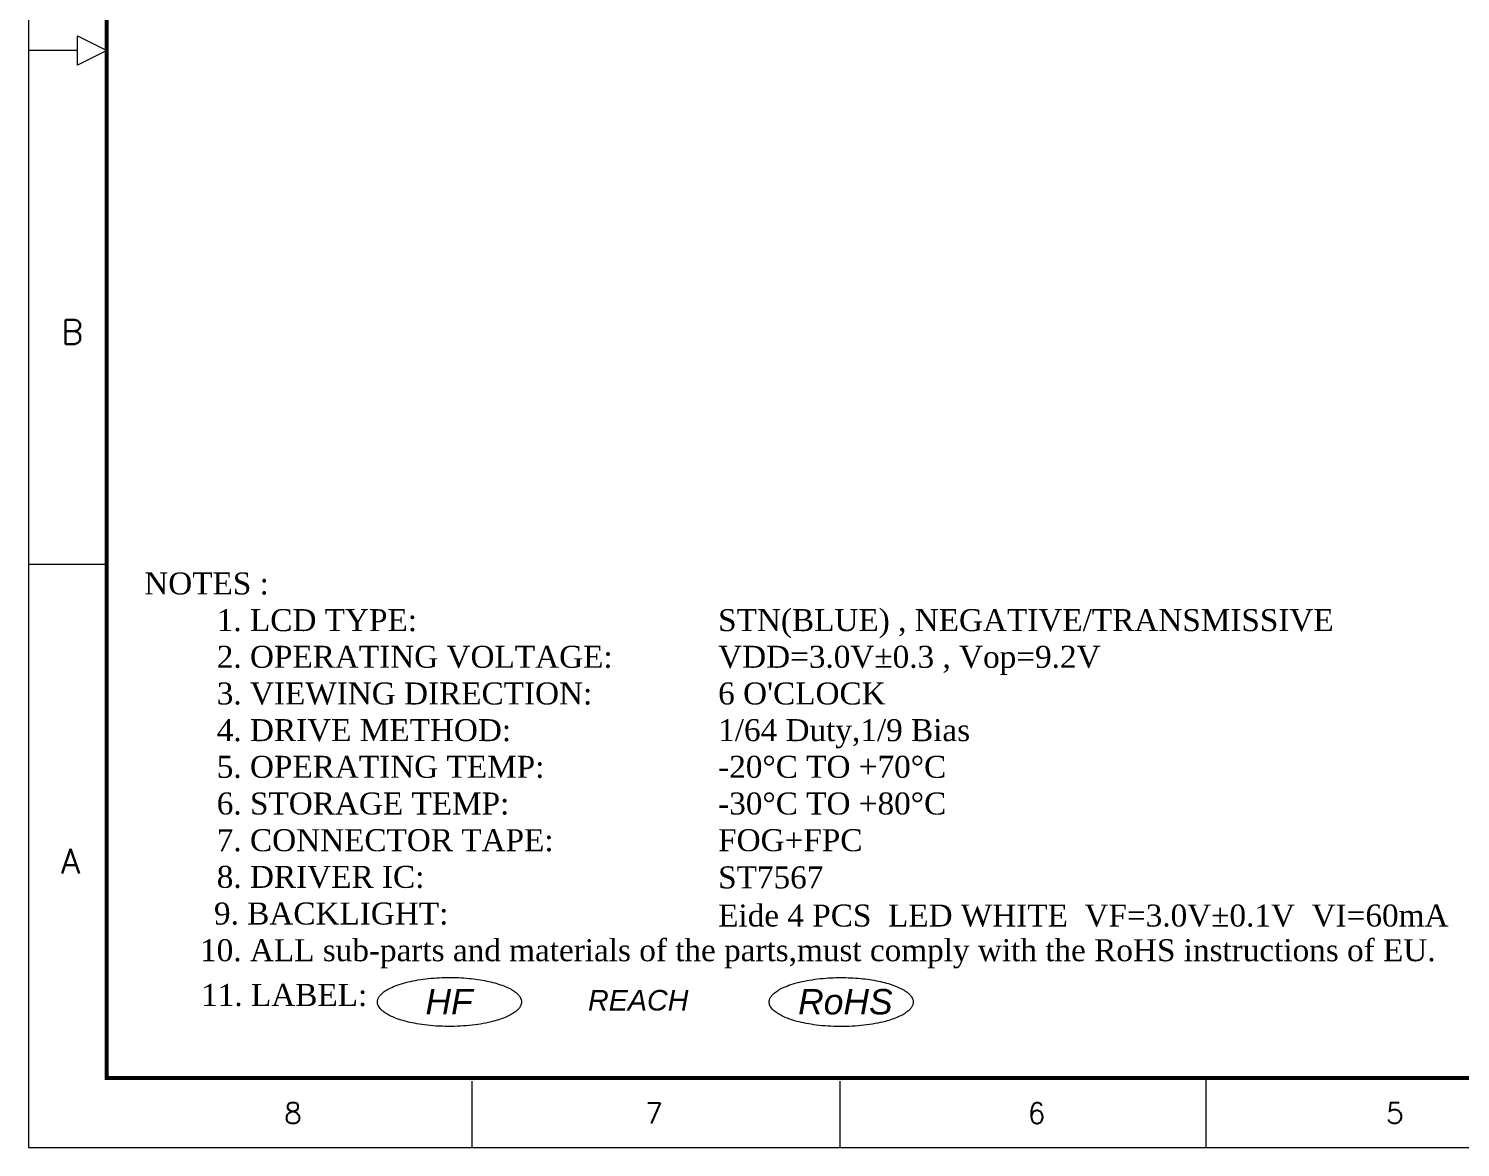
# Model space of a CAD drawing. Header units: millimetres. Extents: x 2909 to 3301, y 744 to 1021.
# Drawn here: x 2908.8 to 3089.9, y 744.1 to 885.5 of the extents above; entities that cross this region are included whole.
import ezdxf

# ---------------------------------------------------------------- set-up
doc = ezdxf.new("R2010")
doc.units = ezdxf.units.MM
doc.layers.add('', color=7, linetype='Continuous')
doc.layers.add('D', color=4, linetype='Continuous')
doc.styles.add('ROMANS', font='romans.shx', dxfattribs={"width": 0.9})
doc.styles.get("Standard").update_dxf_attribs({"font": 'times.ttf'})

msp = doc.modelspace()

# ---------------------------------------------------------------- linework, layer by layer
at = {"color": 0, "linetype": 'ByBlock', "lineweight": 0}
for points in [[(2952.945, 762.451), (2952.945, 762.374), (2952.954, 762.297), (2952.99, 762.141), (2953.017, 762.064), (2953.089, 761.908), (2953.134, 761.83), (2953.243, 761.674), (2953.307, 761.596), (2953.453, 761.442), (2953.536, 761.365), (2953.768, 761.173), (2953.93, 761.059), (2954.295, 760.838), (2954.498, 760.73), (2954.941, 760.525), (2955.181, 760.427), (2955.757, 760.218), (2956.102, 760.111), (2956.836, 759.915), (2957.225, 759.827), (2958.038, 759.672), (2958.461, 759.605), (2959.377, 759.488), (2959.872, 759.441), (2960.878, 759.376), (2961.389, 759.359), (2962.413, 759.353), (2962.926, 759.364), (2963.938, 759.418), (2964.437, 759.459), (2965.409, 759.57), (2965.881, 759.639), (2966.786, 759.804), (2967.217, 759.9), (2967.93, 760.089), (2968.221, 760.177), (2968.77, 760.365), (2969.027, 760.464), (2969.501, 760.674), (2969.718, 760.784), (2970.109, 761.011), (2970.284, 761.129), (2970.562, 761.35), (2970.672, 761.453), (2970.86, 761.66), (2970.937, 761.764), (2971.059, 761.973), (2971.103, 762.077), (2971.15, 762.253), (2971.161, 762.325), (2971.168, 762.453), (2971.166, 762.51), (2971.149, 762.66), (2971.126, 762.754), (2971.052, 762.943), (2971.001, 763.037), (2970.873, 763.226), (2970.795, 763.32), (2970.612, 763.507), (2970.507, 763.599), (2970.27, 763.781), (2970.139, 763.87), (2969.791, 764.08), (2969.562, 764.199), (2969.059, 764.426), (2968.784, 764.534), (2968.194, 764.735), (2967.878, 764.829), (2967.213, 765.002), (2966.864, 765.08), (2966.136, 765.22), (2965.759, 765.281), (2964.983, 765.385), (2964.585, 765.428), (2963.775, 765.495), (2963.363, 765.519), (2962.534, 765.547), (2962.117, 765.551), (2961.285, 765.54), (2960.87, 765.524), (2959.985, 765.47), (2959.517, 765.428), (2958.607, 765.319), (2958.164, 765.252), (2957.314, 765.095), (2956.908, 765.005), (2956.141, 764.804), (2955.781, 764.693), (2955.117, 764.454), (2954.813, 764.325), (2954.32, 764.079), (2954.12, 763.965), (2953.765, 763.729), (2953.611, 763.607), (2953.378, 763.387), (2953.29, 763.29), (2953.145, 763.093), (2953.087, 762.995), (2953, 762.799), (2952.971, 762.701), (2952.949, 762.552), (2952.945, 762.502), (2952.945, 762.451)], [(3002.488, 762.435), (3002.488, 762.358), (3002.497, 762.28), (3002.532, 762.125), (3002.559, 762.047), (3002.631, 761.891), (3002.676, 761.813), (3002.785, 761.658), (3002.849, 761.58), (3002.996, 761.426), (3003.078, 761.349), (3003.31, 761.157), (3003.473, 761.043), (3003.838, 760.821), (3004.04, 760.714), (3004.483, 760.509), (3004.723, 760.41), (3005.299, 760.202), (3005.644, 760.094), (3006.379, 759.899), (3006.768, 759.811), (3007.58, 759.656), (3008.003, 759.589), (3008.919, 759.472), (3009.415, 759.425), (3010.421, 759.36), (3010.932, 759.342), (3011.955, 759.336), (3012.468, 759.348), (3013.48, 759.401), (3013.979, 759.443), (3014.951, 759.554), (3015.424, 759.623), (3016.328, 759.788), (3016.76, 759.884), (3017.472, 760.073), (3017.764, 760.161), (3018.312, 760.348), (3018.569, 760.448), (3019.043, 760.658), (3019.26, 760.768), (3019.652, 760.995), (3019.826, 761.113), (3020.104, 761.334), (3020.215, 761.436), (3020.403, 761.643), (3020.48, 761.748), (3020.601, 761.957), (3020.645, 762.061), (3020.692, 762.237), (3020.703, 762.309), (3020.71, 762.437), (3020.709, 762.493), (3020.692, 762.644), (3020.668, 762.738), (3020.594, 762.926), (3020.543, 763.021), (3020.415, 763.21), (3020.337, 763.304), (3020.154, 763.491), (3020.049, 763.583), (3019.813, 763.764), (3019.682, 763.854), (3019.334, 764.064), (3019.105, 764.183), (3018.601, 764.41), (3018.326, 764.518), (3017.736, 764.719), (3017.421, 764.813), (3016.756, 764.986), (3016.406, 765.064), (3015.679, 765.204), (3015.301, 765.265), (3014.525, 765.369), (3014.127, 765.412), (3013.317, 765.479), (3012.905, 765.503), (3012.077, 765.531), (3011.659, 765.535), (3010.827, 765.524), (3010.412, 765.508), (3009.528, 765.454), (3009.06, 765.412), (3008.149, 765.303), (3007.706, 765.236), (3006.857, 765.079), (3006.45, 764.989), (3005.684, 764.788), (3005.324, 764.677), (3004.659, 764.438), (3004.355, 764.309), (3003.862, 764.063), (3003.662, 763.948), (3003.308, 763.712), (3003.153, 763.591), (3002.92, 763.371), (3002.833, 763.273), (3002.687, 763.077), (3002.629, 762.979), (3002.542, 762.782), (3002.514, 762.684), (3002.491, 762.536), (3002.488, 762.486), (3002.488, 762.435)]]:
    msp.add_open_spline(points, degree=3, knots=[0, 0, 0, 0, 0.0793064, 0.0793064, 0.1586128, 0.1586128, 0.2379192, 0.2379192, 0.3172256, 0.3172256, 0.396532, 0.396532, 0.5186933, 0.5186933, 0.6408547, 0.6408547, 0.763016, 0.763016, 0.9149981, 0.9149981, 1.0669803, 1.0669803, 1.2189624, 1.2189624, 1.386447, 1.386447, 1.5539315, 1.5539315, 1.7214161, 1.7214161, 1.8889007, 1.8889007, 2.0563853, 2.0563853, 2.2238698, 2.2238698, 2.3506341, 2.3506341, 2.4773984, 2.4773984, 2.6041626, 2.6041626, 2.7309269, 2.7309269, 2.8371054, 2.8371054, 2.9432839, 2.9432839, 3.0494625, 3.0494625, 3.1228953, 3.1228953, 3.180646, 3.180646, 3.2767376, 3.2767376, 3.3728293, 3.3728293, 3.4689209, 3.4689209, 3.5650125, 3.5650125, 3.6611042, 3.6611042, 3.797354, 3.797354, 3.9336038, 3.9336038, 4.0698537, 4.0698537, 4.2061035, 4.2061035, 4.3423533, 4.3423533, 4.4786032, 4.4786032, 4.614853, 4.614853, 4.7511029, 4.7511029, 4.8873527, 4.8873527, 5.0450937, 5.0450937, 5.2028347, 5.2028347, 5.3605757, 5.3605757, 5.5183167, 5.5183167, 5.6760578, 5.6760578, 5.8038337, 5.8038337, 5.9316097, 5.9316097, 6.0315835, 6.0315835, 6.1315573, 6.1315573, 6.2315311, 6.2315311, 6.2831853, 6.2831853, 6.2831853, 6.2831853], dxfattribs=at)
at = {"layer": 'D', "color": 0, "linetype": 'ByBlock', "lineweight": 0}
for p, q in [((2908.834, 1021.389), (2908.834, 744.07)), ((2915.006, 880.861), (2915.006, 884.564)), ((2915.006, 880.861), (2915.006, 884.564)), ((2915.006, 884.564), (2918.709, 882.713)), ((2915.006, 884.564), (2918.709, 882.713)), ((2915.006, 882.713), (2908.834, 882.713)), ((2918.709, 882.713), (2915.006, 880.861)), ((2918.709, 882.713), (2915.006, 880.861)), ((2908.834, 817.789), (2918.709, 817.789)), ((2964.927, 744.07), (2964.927, 752.457)), ((3011.48, 744.07), (3011.48, 752.457)), ((3057.763, 744.07), (3057.763, 752.838)), ((2908.834, 744.07), (3301.031, 744.07))]:
    msp.add_line(p, q, dxfattribs=at)
at = {"layer": 'D', "color": 0, "linetype": 'ByBlock', "lineweight": 0, "const_width": 0.515}
for points in [[(3289.304, 1012.621), (2918.709, 1012.621), (2918.709, 752.838), (3289.304, 752.838), (3289.304, 1012.621)], [(3114.68, 752.838), (3046.237, 752.838)]]:
    msp.add_lwpolyline(points, dxfattribs=at)

# ---------------------------------------------------------------- texts
at = {"layer": '', "color": 0, "linetype": 'ByBlock', "lineweight": 0, "attachment_point": 1}
for s, insert, char_height, width in [('{\\fTimes New Roman|b0|i0|c0|p18;NOTES :}', (2923.456, 816.745), 2.78177, 75.16006), ('{\\fTimes New Roman|b0|i0|c0|p18;1. LCD TYPE: }', (2932.623, 812.109), 2.78177, 75.16006), ('STN(BLUE) , NEGATIVE/TRANSMISSIVE', (2996.034, 812.109), 2.78177, 101.73635), ('{\\fTimes New Roman|b0|i0|c0|p18;2. OPERATING VOLTAGE: }', (2932.623, 807.473), 2.78177, 52.73121), ('VDD={\\fTimes New Roman|b0|i0|c186|p18;3}.0V{\\fTimes New Roman|b0|i0|c134|p18;%%P}0.3 , Vop=9.2V', (2996.034, 807.473), 2.78177, 60.1077), ('{\\fTimes New Roman|b0|i0|c0|p18;3. VIEWING DIRECTION: }', (2932.623, 802.836), 2.78177, 52.73121), ("{\\fTimes New Roman|b0|i0|c186|p18;6\\fTimes New Roman|b0|i0|c0|p18; O'CLOCK}", (2996.034, 802.836), 2.78177, 52.73121), ('{\\fTimes New Roman|b0|i0|c0|p18;4. DRIVE METHOD:}', (2932.623, 798.2), 2.78177, 52.73121), ('1/64 Duty,1/9 Bias', (2996.034, 798.2), 2.78177, 52.73121), ('{\\fTimes New Roman|b0|i0|c0|p18;5. OPERATING TEMP: }', (2932.623, 793.564), 2.78177, 52.73121), ('-20%%DC TO +70%%DC', (2996.034, 793.564), 2.78177, 52.73121), ('{\\fTimes New Roman|b0|i0|c0|p18;6. STORAGE TEMP: }', (2932.623, 788.927), 2.78177, 52.73121), ('-30%%DC TO +80%%DC', (2996.034, 788.927), 2.78177, 52.73121), ('{\\fTimes New Roman|b0|i0|c0|p18;7. CONNECTOR TAPE: }', (2932.623, 784.291), 2.78177, 52.73121), ('\\pt52.4;{\\fTimes New Roman|b0|i0|c186|p18;FOG}+{\\fTimes New Roman|b0|i0|c186|p18;FPC}', (2996.034, 784.291), 2.78177, 52.73121), ('{\\fTimes New Roman|b0|i0|c0|p18;8. DRIVER IC: }', (2932.623, 779.655), 2.78177, 52.73121), ('ST7567', (2996.034, 779.589), 2.7818, 52.73121), ('{\\fTimes New Roman|b0|i0|c0|p18;9. BACKLIGHT: }', (2932.272, 775.019), 2.78177, 82.50551), ('Eide{\\fTimes New Roman|b0|i0|c186|p18; }4 PCS {\\fTimes New Roman|b0|i0|c186|p18; }LED {\\fTimes New Roman|b0|i0|c186|p18;WHITE  VF=3.}0{\\fTimes New Roman|b0|i0|c186|p18;V\\fTimes New Roman|b0|i0|c134|p18;%%P}0.1V{\\fTimes New Roman|b0|i0|c186|p18;  }VI=60mA', (2996.034, 774.766), 2.781773, 97.40898), ('{\\fTimes New Roman|b0|i0|c0|p18;10. ALL sub-parts and materials of the parts,must comply with the RoHS instructions of EU.\\P }', (2930.513, 770.382), 2.781773, 156.77148), ('{\\fTimes New Roman|b0|i0|c186|p18;11\\fTimes New Roman|b0|i0|c0|p18;. \\fTimes New Roman|b0|i0|c186|p18;LABEL\\fTimes New Roman|b0|i0|c0|p18;: }', (2930.65, 764.722), 2.781773, 82.50551)]:
    msp.add_mtext(s, dxfattribs=dict(at, insert=insert, char_height=char_height, width=width))
at = {"color": 0, "linetype": 'ByBlock', "lineweight": 0, "attachment_point": 1}
for s, insert, char_height, width in [('{\\fArial|b0|i1|c0|p34;HF}', (2959.02, 764.104), 3.20847, 1049.69664), ('{\\fArial|b0|i1|c0|p34;RoHS}', (3006.145, 764.088), 3.20847, 1052.11452), ('{\\fArial|b0|i1|c0|p34;REACH}', (2979.576, 763.964), 2.59785, 935.22438)]:
    msp.add_mtext(s, dxfattribs=dict(at, insert=insert, char_height=char_height, width=width))
at = {"layer": 'D', "color": 0, "linetype": 'ByBlock', "lineweight": 0, "style": 'ROMANS'}
for s, height, p in [('B', 3.086, (2912.957, 845.608)), ('A', 3.086, (2912.957, 778.706)), ('8', 2.621, (2941.139, 747.089)), ('7', 2.621, (2986.793, 747.089)), ('6', 2.621, (3035.164, 747.089)), ('5', 2.621, (3080.485, 747.089))]:
    msp.add_text(s, height=height, dxfattribs=at).set_placement(p)

doc.saveas('drawing.dxf')
